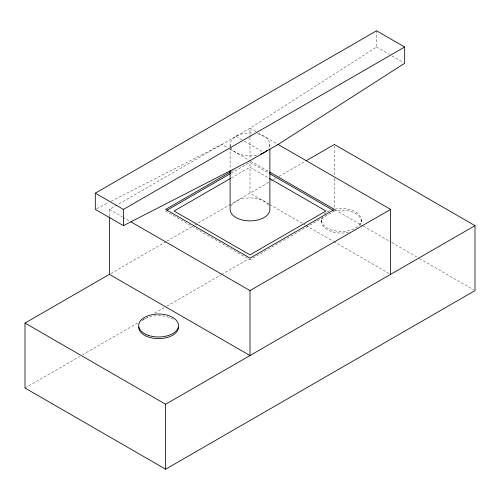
<?xml version="1.0" encoding="UTF-8"?>
<svg xmlns="http://www.w3.org/2000/svg" width="500" height="500" viewBox="0 0 500 500"><rect width="100%" height="100%" fill="white"/><g stroke="black" fill="none" stroke-linecap="round" stroke-linejoin="round"><path stroke-width="0.38" stroke-dasharray="2.5 1.88" d="M376.562 30.787L376.562 47.025L250 128.212L117.487 204.719M109.375 216.363L109.375 209.406L116.812 205.113M231.1 171.606L235.15 169.262M231.1 173.225L250 162.312L268.9 173.225M231.181 178.05L250 167.188L268.819 178.05M110.725 273.575L166.175 241.562M166.844 241.181L193.888 225.569M194.55 225.181L270.206 181.506M270.881 181.112L272.906 179.944M273.581 179.556L275.606 178.381M278.988 176.431L305.331 161.225M25 388.025L79.713 356.431M82.419 354.875L137.806 322.894M143.212 319.775L147.938 317.044M154.694 313.144L164.15 307.688M166.856 306.125L220.894 274.925M221.569 274.538L248.588 258.938M165.625 211.031L250 259.744L334.375 211.031M96.694 208.694L108.45 202.662M111.219 201.244L221.875 144.45L227.231 147.544M376.562 47.025L389.288 54.369M391.962 55.919L403.35 62.488M256.087 131.731L250 128.212L250 136.719M258.706 133.244L277.044 143.831M235.938 136.331L241.962 139.812M244.644 141.363L262.725 151.8M229.913 149.094L250 160.694M250.675 161.081L268.9 171.606M335.05 209.8L362.769 225.8M363.444 226.194L391.169 242.194M391.844 242.587L418.888 258.2M419.562 258.587L473.65 289.812M268.931 204.1L250 193.169L250 162.237M269.606 204.488L305.438 225.175M306.112 225.569L333.156 241.181M333.831 241.569L389.275 273.575M109.375 209.406L122.219 216.819M122.894 217.213L129.656 221.112M361.294 219.963L361.294 221.588M334.375 146L334.375 175.387M334.375 178.475L334.375 207.862M321.519 219.963L321.519 221.588M269.887 144.45L269.887 148.319M250 137.494L250 159.144M250 258.663L250 259.744M230.113 144.45L230.113 146.775M230.113 147.544L230.113 169.194M334.844 209.125A19.887 11.481 0 0 1 360.969 217.9A19.887 11.481 0 0 1 341.9 231.438A19.887 11.481 0 0 1 321.688 218.463M324.181 214.219A19.887 11.481 0 0 1 326.75 212.2M327.344 211.844A19.887 11.481 0 0 1 330.725 210.275M333.45 211.062A19.887 11.481 0 0 1 355.887 213.713A19.887 11.481 0 0 1 359.125 226.8M348.669 232.275A19.887 11.481 0 0 1 327.394 229.731A19.887 11.481 0 0 1 322.837 217.469M141.819 320.962A19.887 11.481 0 0 1 174.369 320.138M257.262 133.763A19.887 11.481 0 0 1 268.569 148.569M256.562 155.294A19.887 11.481 0 0 1 231.081 148M230.494 146.694A19.887 11.481 0 0 1 252.969 133.1M231.081 205.863A19.887 11.481 0 0 1 250.519 197.925A19.887 11.481 0 0 1 269.212 206.431"/><path stroke-width="0.75" d="M95.312 193.169L376.562 30.787L404.688 47.025L404.688 63.263L278.125 144.45L250 160.694L123.438 225.644L95.312 209.406L95.312 193.169L123.438 209.406L404.688 47.025M230.425 171.994L165.625 209.406L250 258.119L334.375 209.406L269.575 171.994M166.975 210.25L230.425 173.619M230.512 178.438L174.062 211.031L250 254.869L325.938 211.031L269.488 178.438M306.006 160.837L334.375 144.456L475 225.644L475 290.594L165.625 469.212L25 388.025L25 323.069L109.438 274.325M131.012 221.894L250 290.594L390.625 209.406L390.625 274.356M25 323.069L165.625 404.263L475 225.644M277.719 144.219L390.625 209.406M269.575 173.619L333.025 210.25M269.887 149.094L269.887 209.406A19.887 11.481 0 0 1 250 220.888A19.887 11.481 0 0 1 230.113 209.406L230.113 170.744M250 290.594L250 355.544L109.375 274.356L109.375 217.138M165.625 404.263L165.625 469.212M123.438 209.406L123.438 225.644M178.481 327.131A19.887 11.481 0 0 1 158.594 338.612A19.887 11.481 0 0 1 138.706 327.131M267.225 150.194A19.887 11.481 0 0 1 260.681 154.137M148.65 335.45A19.887 11.481 0 0 0 178.481 325.506A19.887 11.481 0 0 0 148.65 315.562A19.887 11.481 0 0 0 148.65 335.45"/></g></svg>
